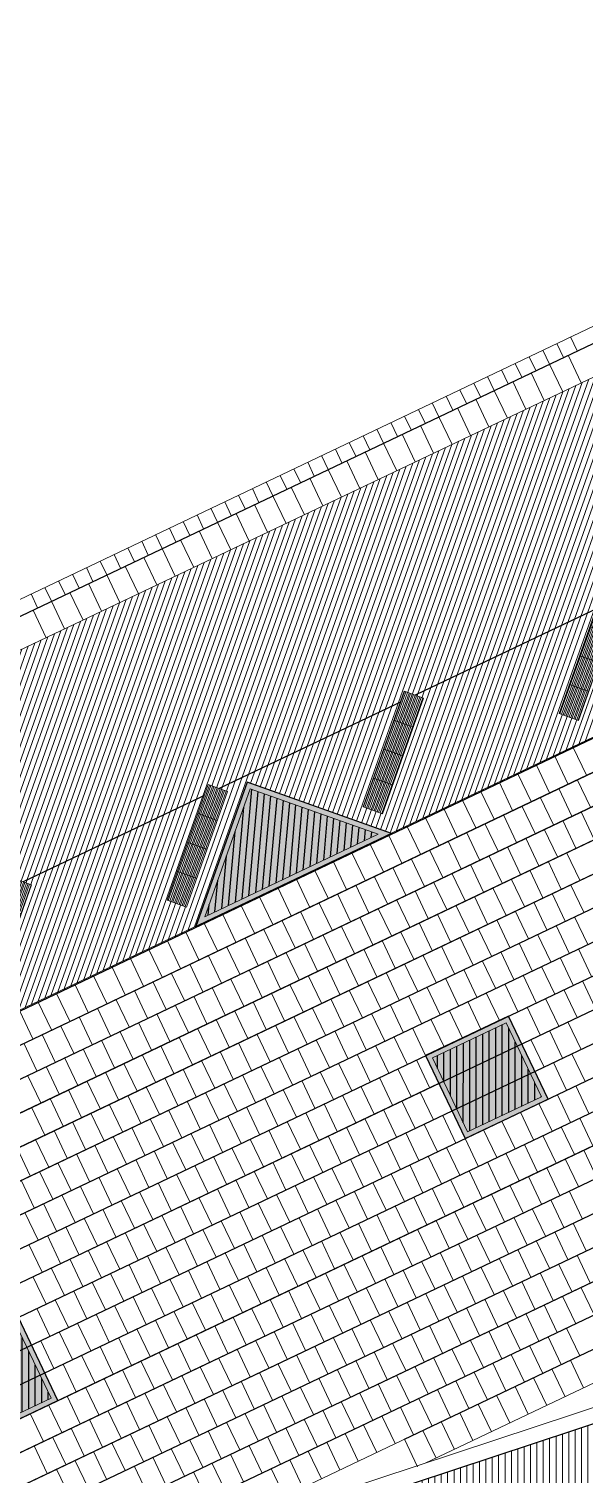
# Model space of a CAD drawing. Header units: metres. Extents: x 679599 to 680028, y 2748524 to 2748840.
# Drawn here: x 679713.85 to 679724.72, y 2748705.81 to 2748734.09 of the extents above; entities that cross this region are included whole.
import ezdxf

# ---------------------------------------------------------------- set-up
doc = ezdxf.new("R2010")
doc.units = ezdxf.units.M
doc.header["$LTSCALE"] = 5
doc.layers.add('00-AUX', color=2, linetype='Continuous', plot=False)
doc.layers.add('00-AUX Tree Pit', color=2, linetype='Continuous', plot=False)
for name, color, linetype, lineweight, plot in [('02-L-B-Barrier Curb', 210, 'Continuous', 5, False), ('02-L-B-Channel', 140, 'Continuous', 5, False), ('02-L-B-Curb', 11, 'Continuous', 5, False)]:
    doc.layers.add(name, color=color, linetype=linetype, lineweight=lineweight, plot=plot)
doc.layers.add('02-L-B-Flat Bar', color=181, linetype='Continuous', lineweight=5)
doc.layers.add('04-BK-Tree Pit', color=6, linetype='Continuous', lineweight=5)
for name, color, linetype, lineweight, true_color in [('02-L-Joints-Paviment_07_Precast Concrete Blocks 60X40', 7, 'Continuous', 5, 0x999999), ('03-TR-Pavement_02_Sealed Gravel', 7, 'Continuous', 5, 0x38321e), ('03-TR-Pavement_07_Precast Concrete Blocks 20X10', 7, 'Continuous', 5, 0x999999), ('03-TR-Pavement_07_Precast Concrete Blocks 60X40', 7, 'Continuous', 5, 0x999999), ('03-TR-Pavement_07_Precast irregular Concrete Blocks', 7, 'Continuous', 5, 0xb3b3b3)]:
    doc.layers.add(name, color=color, linetype=linetype, lineweight=lineweight, true_color=true_color)
doc.layers.add('03-TR-Tree Pit_Green', color=46, linetype='Continuous')
doc.layers.add('03-TR-Tree Pit_White', color=7, linetype='Continuous', true_color=0xfcfcfc)

# ---------------------------------------------------------------- blocks, each defined once
blk = doc.blocks.new('*U5')
at = {"layer": '02-L-B-Channel'}
blk.add_lwpolyline([(0, 0), (0, -0.3)], dxfattribs=at)
blk = doc.blocks.new('*U6')
at = {"layer": '02-L-B-Channel', "color": 0, "linetype": 'ByBlock', "lineweight": -2, "transparency": 16777216, "rotation": 25.44812428929673}
for p in [(679723.912, 2748727.802), (679724.182, 2748727.931), (679724.453, 2748728.06), (679723.37, 2748727.544), (679723.641, 2748727.673), (679722.828, 2748727.286), (679723.099, 2748727.415), (679722.286, 2748727.029), (679722.557, 2748727.157), (679721.744, 2748726.771), (679722.015, 2748726.9), (679720.932, 2748726.384), (679721.203, 2748726.513), (679721.474, 2748726.642), (679720.39, 2748726.126), (679720.661, 2748726.255), (679719.848, 2748725.868), (679720.119, 2748725.997), (679719.306, 2748725.611), (679719.577, 2748725.739), (679718.765, 2748725.353), (679719.035, 2748725.482), (679717.952, 2748724.966), (679718.223, 2748725.095), (679718.494, 2748725.224), (679717.41, 2748724.708), (679717.681, 2748724.837), (679716.868, 2748724.45), (679717.139, 2748724.579), (679716.327, 2748724.193), (679716.597, 2748724.322), (679715.785, 2748723.935), (679716.056, 2748724.064), (679715.243, 2748723.677), (679715.514, 2748723.806), (679714.43, 2748723.29), (679714.701, 2748723.419), (679714.972, 2748723.548), (679713.889, 2748723.032), (679714.159, 2748723.161)]:
    blk.add_blockref('*U5', p, dxfattribs=at)
blk = doc.blocks.new('Escocell Quadrat')
at = {"layer": '03-TR-Tree Pit_Green'}
h = blk.add_hatch(dxfattribs=at)
h.set_pattern_fill('ANSI31', color=256, scale=0.04, angle=19.5514)
h.set_pattern_definition([(64.551379247, (-1794786.01457, -2189831.7944), (-0.114677314033, 0.0545720958565), [])])
h.paths.add_polyline_path([(-1.159, 0.359), (-2.759, 0.359), (-2.759, -1.241), (-1.159, -1.241)])
at = {"layer": '03-TR-Tree Pit_White'}
h = blk.add_hatch(color=256, dxfattribs=at)
h.dxf.hatch_style = 1
h.paths.add_polyline_path([(-2.859, 0.459), (-1.059, 0.459), (-1.059, -1.341), (-2.859, -1.341)])
at = {"ltscale": 0.3}
blk.add_lwpolyline([(-2.759, -1.241), (-1.159, -1.241), (-1.159, 0.359), (-2.759, 0.359)], close=True, dxfattribs=at)
at = {"layer": '02-L-B-Curb', "ltscale": 0.3}
blk.add_lwpolyline([(-2.859, -1.341), (-1.059, -1.341), (-1.059, 0.459), (-2.859, 0.459)], close=True, dxfattribs=at)
blk = doc.blocks.new('Alcorque Parking 8m2')
at = {"layer": '03-TR-Tree Pit_Green', "ltscale": 0.3}
h = blk.add_hatch(dxfattribs=at)
h.set_pattern_fill('ANSI31', color=256, scale=0.04, angle=40)
h.set_pattern_definition([(85, (-679726.04474, -2748720.75428), (-0.1265167266577, 0.011068779329), [])])
h.paths.add_polyline_path([(-1.079, -0.384), (2.316, 1.231), (-0.189, 2.121)])
at = {"layer": '03-TR-Tree Pit_White'}
h = blk.add_hatch(color=256, dxfattribs=at)
h.dxf.hatch_style = 1
h.paths.add_polyline_path([(-1.254, -0.578), (2.577, 1.245), (-0.25, 2.249)])
at = {"layer": '02-L-B-Curb'}
blk.add_lwpolyline([(2.577, 1.245), (-0.25, 2.249), (-1.254, -0.578)], close=True, dxfattribs=at)
at = {"layer": '02-L-B-Curb', "color": 6}
blk.add_lwpolyline([(2.316, 1.231), (-0.189, 2.121), (-1.079, -0.384)], close=True, dxfattribs=at)
blk = doc.blocks.new('Piece Parking')
blk.add_wipeout([(-1.7, 0.2), (-1.7, -0.2), (0.7, -0.2), (0.7, 0.2)])
at = {"layer": '03-TR-Pavement_07_Precast irregular Concrete Blocks'}
h = blk.add_hatch(dxfattribs=at)
h.set_pattern_fill('ANSI31', color=256, scale=0.01, angle=135)
h.paths.add_polyline_path([(-1.7, 0.2), (0.7, 0.2), (0.7, -0.2), (-1.7, -0.2)])
blk.add_lwpolyline([(-1.7, 0.2), (0.7, 0.2), (0.7, -0.2), (-1.7, -0.2)], close=True)
at = {"layer": '02-L-Joints-Paviment_07_Precast Concrete Blocks 60X40'}
for points in [[(-1.1, 0.2), (-1.1, -0.2)], [(-0.5, 0.2), (-0.5, -0.2)], [(0.1, 0.2), (0.1, -0.2)]]:
    blk.add_lwpolyline(points, dxfattribs=at)
blk = doc.blocks.new('*U52')
at = {"rotation": 44.98941982657354}
blk.add_blockref('Piece Parking', (-0.199, -0.481), dxfattribs=at)
blk = doc.blocks.new('*U53')
at = {"layer": '02-L-B-Barrier Curb', "color": 0, "linetype": 'ByBlock', "lineweight": -2, "transparency": 16777216, "rotation": 25.44812199091215}
for p in [(679724.96, 2748722.748), (679721.123, 2748720.921), (679717.285, 2748719.095), (679713.447, 2748717.269)]:
    blk.add_blockref('*U52', p, dxfattribs=at)

msp = doc.modelspace()

# ---------------------------------------------------------------- hatches: boundary and pattern name
at = {"layer": '03-TR-Pavement_02_Sealed Gravel', "linetype": 'Continuous'}
h = msp.add_hatch(dxfattribs=at)
h.set_pattern_fill('ANSI31', color=256, scale=0.0393, angle=45)
h.set_pattern_definition([(90, (652974.11672, 2717198.73223), (-0.1247775, 0), [])])
h.paths.add_polyline_path([(679722.263, 2748703.307), (679726.603, 2748705.358), (679728.654, 2748701.019), (679724.315, 2748698.967)])
h.paths.add_polyline_path([(679741.598, 2748685.372), (679727.674, 2748707.713), (679672.412, 2748689.462), (679674.333, 2748683.624)])
at = {"layer": '03-TR-Pavement_07_Precast Concrete Blocks 20X10'}
h = msp.add_hatch(dxfattribs=at)
h.set_pattern_fill('ANSI31', color=256, scale=0.0315, angle=25.5)
h.set_pattern_definition([(70.5, (0, 0), (-0.094275932128, 0.033384858509), [])])
edge = h.paths.add_edge_path()
edge.add_line((679693.238, 2748712.205), (679695.035, 2748708.429))
edge.add_line((679695.035, 2748708.429), (679697.925, 2748707.403))
edge.add_line((679697.925, 2748707.403), (679701.77, 2748709.232))
edge.add_line((679701.77, 2748709.232), (679702.775, 2748712.059))
edge.add_line((679702.775, 2748712.059), (679705.602, 2748711.055))
edge.add_line((679705.602, 2748711.055), (679709.447, 2748712.885))
edge.add_line((679709.447, 2748712.885), (679710.451, 2748715.712))
edge.add_line((679710.451, 2748715.712), (679713.278, 2748714.708))
edge.add_line((679713.278, 2748714.708), (679717.123, 2748716.538))
edge.add_line((679717.123, 2748716.538), (679718.127, 2748719.365))
edge.add_line((679718.127, 2748719.365), (679720.954, 2748718.361))
edge.add_line((679720.954, 2748718.361), (679724.792, 2748720.187))
edge.add_line((679724.792, 2748720.187), (679725.802, 2748723.017))
edge.add_line((679725.802, 2748723.017), (679728.63, 2748722.014))
edge.add_line((679728.63, 2748722.014), (679732.474, 2748723.843))
edge.add_line((679732.474, 2748723.843), (679733.444, 2748726.576))
edge.add_line((679733.444, 2748726.576), (679733.478, 2748726.669))
edge.add_line((679733.478, 2748726.669), (679736.304, 2748725.666))
edge.add_line((679736.304, 2748725.666), (679740.149, 2748727.495))
edge.add_line((679740.149, 2748727.495), (679741.153, 2748730.322))
edge.add_line((679741.153, 2748730.322), (679743.98, 2748729.318))
edge.add_line((679743.98, 2748729.318), (679747.825, 2748731.148))
edge.add_line((679747.825, 2748731.148), (679748.847, 2748734.036))
edge.add_line((679748.847, 2748734.036), (679747.049, 2748737.816))
edge.add_line((679747.049, 2748737.816), (679693.237, 2748712.208))

# ---------------------------------------------------------------- linework, layer by layer
at = {"layer": '00-AUX'}
for points in [[(679670.326, 2748694.247), (679906.736, 2748806.746)], [(679670.403, 2748693.619), (679906.813, 2748806.118)], [(679670.841, 2748693.163), (679907.252, 2748805.663)], [(679670.919, 2748692.536), (679907.329, 2748805.035)], [(679671.357, 2748692.08), (679907.767, 2748804.579)], [(679671.434, 2748691.452), (679907.845, 2748803.951)], [(679671.873, 2748690.996), (679908.283, 2748803.495)], [(679671.95, 2748690.369), (679908.36, 2748802.868)], [(679675.639, 2748691.46), (679908.831, 2748802.427)], [(679680.412, 2748693.066), (679908.864, 2748801.779)], [(679684.823, 2748694.501), (679909.347, 2748801.344)], [(679689.235, 2748695.936), (679907.032, 2748799.578)], [(679694.007, 2748697.543), (679904.22, 2748797.575)], [(679698.419, 2748698.977), (679901.769, 2748795.744)], [(679703.192, 2748700.584), (679899.679, 2748794.085)], [(679707.603, 2748702.019), (679896.867, 2748792.083)], [(679712.015, 2748703.454), (679894.416, 2748790.252)], [(679716.787, 2748705.06), (679891.964, 2748788.421)], [(679721.199, 2748706.495), (679889.513, 2748786.59)], [(679747.666, 2748738.77), (679692.134, 2748712.344)], [(679698.097, 2748709.964), (679748.753, 2748734.07)]]:
    msp.add_lwpolyline(points, dxfattribs=at)
at = {"layer": '00-AUX', "ltscale": 0.3}
msp.add_lwpolyline([(679727.674, 2748707.713), (679741.598, 2748685.372), (679674.336, 2748683.624), (679672.413, 2748689.46)], close=True, dxfattribs=at)
at = {"layer": '00-AUX Tree Pit'}
msp.add_lwpolyline([(679720.947, 2748718.347), (679718.12, 2748719.351), (679717.116, 2748716.524)], close=True, dxfattribs=at)
at = {"layer": '00-AUX Tree Pit', "ltscale": 0.3}
for points in [[(679722.387, 2748712.376), (679724.012, 2748713.15), (679723.239, 2748714.775), (679721.614, 2748714.002)], [(679712.789, 2748706.48), (679714.415, 2748707.254), (679713.641, 2748708.879), (679712.016, 2748708.106)]]:
    msp.add_lwpolyline(points, close=True, dxfattribs=at)
at = {"layer": '02-L-B-Channel'}
msp.add_lwpolyline([(679958.866, 2748839.608), (679599.301, 2748668.504)], dxfattribs=at)
msp.add_lwpolyline([(679672.221, 2748689.714), (679727.609, 2748708.007), (679727.772, 2748707.745), (679672.316, 2748689.429)], close=True, dxfattribs=at)
at = {"layer": '02-L-B-Flat Bar'}
msp.add_lwpolyline([(679697.907, 2748707.394), (679747.819, 2748731.132)], dxfattribs=at)
at = {"layer": '02-L-Joints-Paviment_07_Precast Concrete Blocks 60X40'}
msp.add_line((679693.237, 2748712.208), (679747.049, 2748737.816), dxfattribs=at)
for points in [[(679724.299, 2748726.99), (679724.042, 2748727.531)], [(679724.66, 2748727.162), (679724.403, 2748727.702)], [(679723.938, 2748726.818), (679723.681, 2748727.359)], [(679723.216, 2748726.474), (679722.958, 2748727.015)], [(679723.577, 2748726.646), (679723.319, 2748727.187)], [(679722.493, 2748726.13), (679722.236, 2748726.671)], [(679722.854, 2748726.302), (679722.597, 2748726.843)], [(679722.132, 2748725.959), (679721.875, 2748726.499)], [(679721.41, 2748725.615), (679721.152, 2748726.156)], [(679721.771, 2748725.787), (679721.514, 2748726.327)], [(679721.048, 2748725.443), (679720.791, 2748725.984)], [(679720.326, 2748725.099), (679720.069, 2748725.64)], [(679720.687, 2748725.271), (679720.43, 2748725.812)], [(679719.604, 2748724.755), (679719.346, 2748725.296)], [(679719.965, 2748724.927), (679719.708, 2748725.468)], [(679719.243, 2748724.583), (679718.985, 2748725.124)], [(679718.52, 2748724.24), (679718.263, 2748724.78)], [(679718.881, 2748724.412), (679718.624, 2748724.952)], [(679717.798, 2748723.896), (679717.54, 2748724.437)], [(679718.159, 2748724.068), (679717.902, 2748724.609)], [(679717.437, 2748723.724), (679717.179, 2748724.265)], [(679716.714, 2748723.38), (679716.457, 2748723.921)], [(679717.075, 2748723.552), (679716.818, 2748724.093)], [(679715.992, 2748723.037), (679715.734, 2748723.577)], [(679716.353, 2748723.208), (679716.096, 2748723.749)], [(679715.631, 2748722.865), (679715.373, 2748723.405)], [(679714.908, 2748722.521), (679714.651, 2748723.062)], [(679715.269, 2748722.693), (679715.012, 2748723.234)], [(679714.186, 2748722.177), (679713.929, 2748722.718)], [(679714.547, 2748722.349), (679714.29, 2748722.89)], [(679724.504, 2748720.029), (679724.762, 2748719.487)], [(679723.782, 2748719.685), (679724.04, 2748719.143)], [(679724.143, 2748719.857), (679724.401, 2748719.315)], [(679723.06, 2748719.341), (679723.317, 2748718.799)], [(679723.421, 2748719.513), (679723.679, 2748718.971)], [(679724.582, 2748719.401), (679724.839, 2748718.859)], [(679722.698, 2748719.169), (679722.956, 2748718.627)], [(679723.859, 2748719.057), (679724.117, 2748718.515)], [(679724.22, 2748719.229), (679724.478, 2748718.687)], [(679721.976, 2748718.825), (679722.234, 2748718.284)], [(679722.337, 2748718.997), (679722.595, 2748718.455)], [(679723.498, 2748718.885), (679723.756, 2748718.343)], [(679724.659, 2748718.773), (679724.917, 2748718.231)], [(679721.254, 2748718.482), (679721.511, 2748717.94)], [(679721.615, 2748718.654), (679721.873, 2748718.112)], [(679722.776, 2748718.541), (679723.033, 2748718)], [(679723.137, 2748718.713), (679723.395, 2748718.172)], [(679724.298, 2748718.601), (679724.555, 2748718.059)], [(679720.892, 2748718.31), (679721.15, 2748717.768)], [(679722.053, 2748718.198), (679722.311, 2748717.656)], [(679722.414, 2748718.37), (679722.672, 2748717.828)], [(679723.575, 2748718.257), (679723.833, 2748717.716)], [(679723.936, 2748718.429), (679724.194, 2748717.888)], [(679720.17, 2748717.966), (679720.428, 2748717.424)], [(679720.531, 2748718.138), (679720.789, 2748717.596)], [(679721.692, 2748718.026), (679721.95, 2748717.484)], [(679722.853, 2748717.914), (679723.111, 2748717.372)], [(679723.214, 2748718.086), (679723.472, 2748717.544)], [(679724.375, 2748717.973), (679724.633, 2748717.432)], [(679719.448, 2748717.622), (679719.705, 2748717.08)], [(679719.809, 2748717.794), (679720.067, 2748717.252)], [(679720.97, 2748717.682), (679721.227, 2748717.14)], [(679721.331, 2748717.854), (679721.589, 2748717.312)], [(679722.492, 2748717.742), (679722.749, 2748717.2)], [(679723.652, 2748717.63), (679723.91, 2748717.088)], [(679724.014, 2748717.802), (679724.271, 2748717.26)], [(679719.086, 2748717.45), (679719.344, 2748716.909)], [(679720.247, 2748717.338), (679720.505, 2748716.797)], [(679720.608, 2748717.51), (679720.866, 2748716.968)], [(679721.769, 2748717.398), (679722.027, 2748716.856)], [(679722.13, 2748717.57), (679722.388, 2748717.028)], [(679723.291, 2748717.458), (679723.549, 2748716.916)], [(679724.452, 2748717.346), (679724.71, 2748716.804)], [(679718.364, 2748717.107), (679718.622, 2748716.565)], [(679718.725, 2748717.279), (679718.983, 2748716.737)], [(679719.886, 2748717.166), (679720.144, 2748716.625)], [(679721.047, 2748717.054), (679721.305, 2748716.513)], [(679721.408, 2748717.226), (679721.666, 2748716.684)], [(679722.569, 2748717.114), (679722.827, 2748716.572)], [(679722.93, 2748717.286), (679723.188, 2748716.744)], [(679724.091, 2748717.174), (679724.349, 2748716.632)], [(679718.003, 2748716.935), (679718.261, 2748716.393)], [(679719.164, 2748716.823), (679719.421, 2748716.281)], [(679719.525, 2748716.995), (679719.783, 2748716.453)], [(679720.686, 2748716.882), (679720.943, 2748716.341)], [(679721.846, 2748716.77), (679722.104, 2748716.229)], [(679722.208, 2748716.942), (679722.465, 2748716.4)], [(679723.368, 2748716.83), (679723.626, 2748716.288)], [(679723.73, 2748717.002), (679723.987, 2748716.46)], [(679717.28, 2748716.591), (679717.538, 2748716.049)], [(679717.642, 2748716.763), (679717.899, 2748716.221)], [(679718.802, 2748716.651), (679719.06, 2748716.109)], [(679719.963, 2748716.539), (679720.221, 2748715.997)], [(679720.324, 2748716.711), (679720.582, 2748716.169)], [(679721.485, 2748716.598), (679721.743, 2748716.057)], [(679722.646, 2748716.486), (679722.904, 2748715.945)], [(679723.007, 2748716.658), (679723.265, 2748716.116)], [(679724.168, 2748716.546), (679724.426, 2748716.004)], [(679724.529, 2748716.718), (679724.787, 2748716.176)], [(679716.558, 2748716.247), (679716.816, 2748715.705)], [(679716.919, 2748716.419), (679717.177, 2748715.877)], [(679718.08, 2748716.307), (679718.338, 2748715.765)], [(679718.441, 2748716.479), (679718.699, 2748715.937)], [(679719.602, 2748716.367), (679719.86, 2748715.825)], [(679720.763, 2748716.255), (679721.021, 2748715.713)], [(679721.124, 2748716.427), (679721.382, 2748715.885)], [(679722.285, 2748716.315), (679722.543, 2748715.773)], [(679723.446, 2748716.202), (679723.703, 2748715.661)], [(679723.807, 2748716.374), (679724.065, 2748715.833)], [(679716.197, 2748716.075), (679716.455, 2748715.534)], [(679717.358, 2748715.963), (679717.616, 2748715.421)], [(679717.719, 2748716.135), (679717.977, 2748715.593)], [(679718.88, 2748716.023), (679719.137, 2748715.481)], [(679719.241, 2748716.195), (679719.499, 2748715.653)], [(679720.402, 2748716.083), (679720.659, 2748715.541)], [(679721.562, 2748715.971), (679721.82, 2748715.429)], [(679721.924, 2748716.143), (679722.181, 2748715.601)], [(679723.084, 2748716.031), (679723.342, 2748715.489)], [(679724.245, 2748715.918), (679724.503, 2748715.377)], [(679724.606, 2748716.09), (679724.864, 2748715.549)], [(679715.475, 2748715.732), (679715.732, 2748715.19)], [(679715.836, 2748715.903), (679716.094, 2748715.362)], [(679716.997, 2748715.791), (679717.254, 2748715.25)], [(679718.157, 2748715.679), (679718.415, 2748715.138)], [(679718.518, 2748715.851), (679718.776, 2748715.309)], [(679719.679, 2748715.739), (679719.937, 2748715.197)], [(679720.04, 2748715.911), (679720.298, 2748715.369)], [(679721.201, 2748715.799), (679721.459, 2748715.257)], [(679722.362, 2748715.687), (679722.62, 2748715.145)], [(679722.723, 2748715.859), (679722.981, 2748715.317)], [(679723.884, 2748715.747), (679724.142, 2748715.205)], [(679714.752, 2748715.388), (679715.01, 2748714.846)], [(679715.113, 2748715.56), (679715.371, 2748715.018)], [(679716.274, 2748715.448), (679716.532, 2748714.906)], [(679716.635, 2748715.62), (679716.893, 2748715.078)], [(679717.796, 2748715.507), (679718.054, 2748714.966)], [(679718.957, 2748715.395), (679719.215, 2748714.854)], [(679719.318, 2748715.567), (679719.576, 2748715.025)], [(679720.479, 2748715.455), (679720.737, 2748714.913)], [(679720.84, 2748715.627), (679721.098, 2748715.085)], [(679722.001, 2748715.515), (679722.259, 2748714.973)], [(679723.162, 2748715.403), (679723.419, 2748714.861)], [(679723.523, 2748715.575), (679723.781, 2748715.033)], [(679724.684, 2748715.463), (679724.941, 2748714.921)], [(679714.391, 2748715.216), (679714.649, 2748714.674)], [(679715.552, 2748715.104), (679715.81, 2748714.562)], [(679715.913, 2748715.276), (679716.171, 2748714.734)], [(679717.074, 2748715.164), (679717.332, 2748714.622)], [(679717.435, 2748715.336), (679717.693, 2748714.794)], [(679718.596, 2748715.223), (679718.854, 2748714.682)], [(679719.757, 2748715.111), (679720.014, 2748714.57)], [(679720.118, 2748715.283), (679720.376, 2748714.741)], [(679721.278, 2748715.171), (679721.536, 2748714.629)], [(679721.64, 2748715.343), (679721.897, 2748714.801)], [(679722.8, 2748715.231), (679723.058, 2748714.689)], [(679723.961, 2748715.119), (679724.219, 2748714.577)], [(679724.322, 2748715.291), (679724.58, 2748714.749)], [(679713.669, 2748714.872), (679713.926, 2748714.33)], [(679714.03, 2748715.044), (679714.288, 2748714.502)], [(679715.191, 2748714.932), (679715.448, 2748714.39)], [(679716.351, 2748714.82), (679716.609, 2748714.278)], [(679716.713, 2748714.992), (679716.97, 2748714.45)], [(679717.873, 2748714.88), (679718.131, 2748714.338)], [(679718.235, 2748715.052), (679718.492, 2748714.51)], [(679719.395, 2748714.939), (679719.653, 2748714.398)], [(679720.556, 2748714.827), (679720.814, 2748714.286)], [(679720.917, 2748714.999), (679721.175, 2748714.457)], [(679722.078, 2748714.887), (679722.336, 2748714.345)], [(679722.439, 2748715.059), (679722.697, 2748714.517)], [(679723.6, 2748714.947), (679723.858, 2748714.405)], [(679714.468, 2748714.588), (679714.726, 2748714.046)], [(679714.829, 2748714.76), (679715.087, 2748714.218)], [(679715.99, 2748714.648), (679716.248, 2748714.106)], [(679717.151, 2748714.536), (679717.409, 2748713.994)], [(679717.512, 2748714.708), (679717.77, 2748714.166)], [(679718.673, 2748714.596), (679718.931, 2748714.054)], [(679719.034, 2748714.768), (679719.292, 2748714.226)], [(679720.195, 2748714.656), (679720.453, 2748714.114)], [(679721.356, 2748714.543), (679721.614, 2748714.002)], [(679721.717, 2748714.715), (679721.975, 2748714.174)], [(679724.4, 2748714.663), (679724.657, 2748714.121)], [(679713.746, 2748714.244), (679714.004, 2748713.703)], [(679714.107, 2748714.416), (679714.365, 2748713.875)], [(679715.268, 2748714.304), (679715.526, 2748713.763)], [(679715.629, 2748714.476), (679715.887, 2748713.934)], [(679716.79, 2748714.364), (679717.048, 2748713.822)], [(679717.951, 2748714.252), (679718.208, 2748713.71)], [(679718.312, 2748714.424), (679718.57, 2748713.882)], [(679719.473, 2748714.312), (679719.73, 2748713.77)], [(679719.834, 2748714.484), (679720.092, 2748713.942)], [(679720.995, 2748714.372), (679721.252, 2748713.83)], [(679723.677, 2748714.319), (679723.935, 2748713.777)], [(679724.038, 2748714.491), (679724.296, 2748713.949)], [(679714.545, 2748713.961), (679714.803, 2748713.419)], [(679714.907, 2748714.132), (679715.164, 2748713.591)], [(679716.067, 2748714.02), (679716.325, 2748713.479)], [(679716.429, 2748714.192), (679716.686, 2748713.65)], [(679717.589, 2748714.08), (679717.847, 2748713.538)], [(679718.75, 2748713.968), (679719.008, 2748713.426)], [(679719.111, 2748714.14), (679719.369, 2748713.598)], [(679720.272, 2748714.028), (679720.53, 2748713.486)], [(679720.633, 2748714.2), (679720.891, 2748713.658)], [(679724.477, 2748714.035), (679724.735, 2748713.493)], [(679714.184, 2748713.789), (679714.442, 2748713.247)], [(679715.345, 2748713.677), (679715.603, 2748713.135)], [(679715.706, 2748713.848), (679715.964, 2748713.307)], [(679716.867, 2748713.736), (679717.125, 2748713.195)], [(679717.228, 2748713.908), (679717.486, 2748713.366)], [(679718.389, 2748713.796), (679718.647, 2748713.254)], [(679719.55, 2748713.684), (679719.808, 2748713.142)], [(679719.911, 2748713.856), (679720.169, 2748713.314)], [(679721.072, 2748713.744), (679721.33, 2748713.202)], [(679721.433, 2748713.916), (679721.691, 2748713.374)], [(679724.116, 2748713.863), (679724.374, 2748713.322)], [(679713.823, 2748713.617), (679714.081, 2748713.075)], [(679714.984, 2748713.505), (679715.242, 2748712.963)], [(679716.145, 2748713.393), (679716.402, 2748712.851)], [(679716.506, 2748713.564), (679716.764, 2748713.023)], [(679717.667, 2748713.452), (679717.924, 2748712.911)], [(679718.028, 2748713.624), (679718.286, 2748713.082)], [(679719.189, 2748713.512), (679719.446, 2748712.97)], [(679720.349, 2748713.4), (679720.607, 2748712.858)], [(679720.711, 2748713.572), (679720.968, 2748713.03)], [(679724.554, 2748713.408), (679724.812, 2748712.866)], [(679714.261, 2748713.161), (679714.519, 2748712.619)], [(679714.623, 2748713.333), (679714.88, 2748712.791)], [(679715.783, 2748713.221), (679716.041, 2748712.679)], [(679716.944, 2748713.109), (679717.202, 2748712.567)], [(679717.305, 2748713.281), (679717.563, 2748712.739)], [(679718.466, 2748713.168), (679718.724, 2748712.627)], [(679718.827, 2748713.34), (679719.085, 2748712.799)], [(679719.988, 2748713.228), (679720.246, 2748712.686)], [(679721.149, 2748713.116), (679721.407, 2748712.574)], [(679721.51, 2748713.288), (679721.768, 2748712.746)], [(679724.193, 2748713.236), (679724.451, 2748712.694)], [(679713.9, 2748712.989), (679714.158, 2748712.447)], [(679715.061, 2748712.877), (679715.319, 2748712.335)], [(679715.422, 2748713.049), (679715.68, 2748712.507)], [(679716.583, 2748712.937), (679716.841, 2748712.395)], [(679717.744, 2748712.825), (679718.002, 2748712.283)], [(679718.105, 2748712.997), (679718.363, 2748712.455)], [(679719.266, 2748712.884), (679719.524, 2748712.343)], [(679719.627, 2748713.056), (679719.885, 2748712.515)], [(679720.788, 2748712.944), (679721.046, 2748712.402)], [(679721.949, 2748712.832), (679722.206, 2748712.29)], [(679723.471, 2748712.892), (679723.728, 2748712.35)], [(679723.832, 2748713.064), (679724.09, 2748712.522)], [(679714.339, 2748712.533), (679714.596, 2748711.991)], [(679714.7, 2748712.705), (679714.958, 2748712.163)], [(679715.861, 2748712.593), (679716.118, 2748712.051)], [(679716.222, 2748712.765), (679716.48, 2748712.223)], [(679717.383, 2748712.653), (679717.64, 2748712.111)], [(679718.543, 2748712.541), (679718.801, 2748711.999)], [(679718.905, 2748712.713), (679719.162, 2748712.171)], [(679720.065, 2748712.6), (679720.323, 2748712.059)], [(679720.427, 2748712.772), (679720.684, 2748712.231)], [(679721.587, 2748712.66), (679721.845, 2748712.118)], [(679722.748, 2748712.548), (679723.006, 2748712.006)], [(679723.109, 2748712.72), (679723.367, 2748712.178)], [(679724.27, 2748712.608), (679724.528, 2748712.066)], [(679724.631, 2748712.78), (679724.889, 2748712.238)], [(679713.977, 2748712.361), (679714.235, 2748711.82)], [(679715.138, 2748712.249), (679715.396, 2748711.707)], [(679715.499, 2748712.421), (679715.757, 2748711.879)], [(679716.66, 2748712.309), (679716.918, 2748711.767)], [(679717.021, 2748712.481), (679717.279, 2748711.939)], [(679718.182, 2748712.369), (679718.44, 2748711.827)], [(679719.343, 2748712.257), (679719.601, 2748711.715)], [(679719.704, 2748712.429), (679719.962, 2748711.887)], [(679720.865, 2748712.317), (679721.123, 2748711.775)], [(679721.226, 2748712.488), (679721.484, 2748711.947)], [(679722.387, 2748712.376), (679722.645, 2748711.835)], [(679723.548, 2748712.264), (679723.806, 2748711.722)], [(679723.909, 2748712.436), (679724.167, 2748711.894)], [(679713.616, 2748712.189), (679713.874, 2748711.648)], [(679714.777, 2748712.077), (679715.035, 2748711.536)], [(679715.938, 2748711.965), (679716.196, 2748711.423)], [(679716.299, 2748712.137), (679716.557, 2748711.595)], [(679717.46, 2748712.025), (679717.718, 2748711.483)], [(679717.821, 2748712.197), (679718.079, 2748711.655)], [(679718.982, 2748712.085), (679719.24, 2748711.543)], [(679720.143, 2748711.973), (679720.4, 2748711.431)], [(679720.504, 2748712.145), (679720.762, 2748711.603)], [(679721.665, 2748712.033), (679721.922, 2748711.491)], [(679722.026, 2748712.204), (679722.284, 2748711.663)], [(679723.187, 2748712.092), (679723.444, 2748711.551)], [(679724.347, 2748711.98), (679724.605, 2748711.438)], [(679724.709, 2748712.152), (679724.966, 2748711.61)], [(679714.055, 2748711.734), (679714.313, 2748711.192)], [(679714.416, 2748711.905), (679714.674, 2748711.364)], [(679715.577, 2748711.793), (679715.834, 2748711.252)], [(679716.737, 2748711.681), (679716.995, 2748711.14)], [(679717.099, 2748711.853), (679717.356, 2748711.311)], [(679718.259, 2748711.741), (679718.517, 2748711.199)], [(679718.621, 2748711.913), (679718.878, 2748711.371)], [(679719.781, 2748711.801), (679720.039, 2748711.259)], [(679720.942, 2748711.689), (679721.2, 2748711.147)], [(679721.303, 2748711.861), (679721.561, 2748711.319)], [(679722.464, 2748711.749), (679722.722, 2748711.207)], [(679722.825, 2748711.92), (679723.083, 2748711.379)], [(679723.986, 2748711.808), (679724.244, 2748711.267)], [(679713.693, 2748711.562), (679713.951, 2748711.02)], [(679714.854, 2748711.45), (679715.112, 2748710.908)], [(679715.215, 2748711.622), (679715.473, 2748711.08)], [(679716.376, 2748711.509), (679716.634, 2748710.968)], [(679717.537, 2748711.397), (679717.795, 2748710.856)], [(679717.898, 2748711.569), (679718.156, 2748711.027)], [(679719.059, 2748711.457), (679719.317, 2748710.915)], [(679719.42, 2748711.629), (679719.678, 2748711.087)], [(679720.581, 2748711.517), (679720.839, 2748710.975)], [(679721.742, 2748711.405), (679722, 2748710.863)], [(679722.103, 2748711.577), (679722.361, 2748711.035)], [(679723.264, 2748711.465), (679723.522, 2748710.923)], [(679723.625, 2748711.636), (679723.883, 2748711.095)], [(679714.493, 2748711.278), (679714.751, 2748710.736)], [(679715.654, 2748711.166), (679715.912, 2748710.624)], [(679716.015, 2748711.338), (679716.273, 2748710.796)], [(679717.176, 2748711.225), (679717.434, 2748710.684)], [(679718.337, 2748711.113), (679718.594, 2748710.572)], [(679718.698, 2748711.285), (679718.956, 2748710.743)], [(679719.859, 2748711.173), (679720.116, 2748710.631)], [(679720.22, 2748711.345), (679720.478, 2748710.803)], [(679721.381, 2748711.233), (679721.638, 2748710.691)], [(679722.541, 2748711.121), (679722.799, 2748710.579)], [(679722.903, 2748711.293), (679723.16, 2748710.751)], [(679724.063, 2748711.181), (679724.321, 2748710.639)], [(679724.425, 2748711.353), (679724.682, 2748710.811)], [(679713.771, 2748710.934), (679714.029, 2748710.392)], [(679714.132, 2748711.106), (679714.39, 2748710.564)], [(679715.293, 2748710.994), (679715.551, 2748710.452)], [(679716.453, 2748710.882), (679716.711, 2748710.34)], [(679716.815, 2748711.054), (679717.072, 2748710.512)], [(679717.975, 2748710.941), (679718.233, 2748710.4)], [(679719.136, 2748710.829), (679719.394, 2748710.288)], [(679719.497, 2748711.001), (679719.755, 2748710.459)], [(679720.658, 2748710.889), (679720.916, 2748710.347)], [(679721.019, 2748711.061), (679721.277, 2748710.519)], [(679722.18, 2748710.949), (679722.438, 2748710.407)], [(679723.341, 2748710.837), (679723.599, 2748710.295)], [(679723.702, 2748711.009), (679723.96, 2748710.467)], [(679714.57, 2748710.65), (679714.828, 2748710.108)], [(679714.932, 2748710.822), (679715.189, 2748710.28)], [(679716.092, 2748710.71), (679716.35, 2748710.168)], [(679717.253, 2748710.598), (679717.511, 2748710.056)], [(679717.614, 2748710.77), (679717.872, 2748710.228)], [(679718.775, 2748710.658), (679719.033, 2748710.116)], [(679719.936, 2748710.545), (679720.194, 2748710.004)], [(679720.297, 2748710.717), (679720.555, 2748710.176)], [(679721.458, 2748710.605), (679721.716, 2748710.063)], [(679721.819, 2748710.777), (679722.077, 2748710.235)], [(679722.98, 2748710.665), (679723.238, 2748710.123)], [(679724.141, 2748710.553), (679724.398, 2748710.011)], [(679724.502, 2748710.725), (679724.76, 2748710.183)], [(679713.848, 2748710.306), (679714.106, 2748709.764)], [(679714.209, 2748710.478), (679714.467, 2748709.936)], [(679715.37, 2748710.366), (679715.628, 2748709.824)], [(679715.731, 2748710.538), (679715.989, 2748709.996)], [(679716.892, 2748710.426), (679717.15, 2748709.884)], [(679718.053, 2748710.314), (679718.311, 2748709.772)], [(679718.414, 2748710.486), (679718.672, 2748709.944)], [(679719.575, 2748710.374), (679719.832, 2748709.832)], [(679721.097, 2748710.433), (679721.354, 2748709.892)], [(679722.257, 2748710.321), (679722.515, 2748709.779)], [(679722.619, 2748710.493), (679722.876, 2748709.951)], [(679723.779, 2748710.381), (679724.037, 2748709.839)], [(679714.648, 2748710.022), (679714.905, 2748709.481)], [(679715.009, 2748710.194), (679715.267, 2748709.652)], [(679716.17, 2748710.082), (679716.427, 2748709.54)], [(679716.531, 2748710.254), (679716.789, 2748709.712)], [(679717.691, 2748710.142), (679717.949, 2748709.6)], [(679718.852, 2748710.03), (679719.11, 2748709.488)], [(679719.213, 2748710.202), (679719.471, 2748709.66)], [(679720.374, 2748710.09), (679720.632, 2748709.548)], [(679720.735, 2748710.261), (679720.993, 2748709.72)], [(679721.896, 2748710.149), (679722.154, 2748709.608)], [(679723.057, 2748710.037), (679723.315, 2748709.495)], [(679723.418, 2748710.209), (679723.676, 2748709.667)], [(679724.579, 2748710.097), (679724.837, 2748709.555)], [(679714.286, 2748709.85), (679714.544, 2748709.309)], [(679715.447, 2748709.738), (679715.705, 2748709.197)], [(679715.808, 2748709.91), (679716.066, 2748709.368)], [(679716.969, 2748709.798), (679717.227, 2748709.256)], [(679717.33, 2748709.97), (679717.588, 2748709.428)], [(679718.491, 2748709.858), (679718.749, 2748709.316)], [(679719.652, 2748709.746), (679719.91, 2748709.204)], [(679720.013, 2748709.918), (679720.271, 2748709.376)], [(679721.174, 2748709.806), (679721.432, 2748709.264)], [(679721.535, 2748709.977), (679721.793, 2748709.436)], [(679722.696, 2748709.865), (679722.954, 2748709.324)], [(679723.857, 2748709.753), (679724.114, 2748709.212)], [(679724.218, 2748709.925), (679724.476, 2748709.383)], [(679713.925, 2748709.679), (679714.183, 2748709.137)], [(679715.086, 2748709.566), (679715.344, 2748709.025)], [(679716.247, 2748709.454), (679716.505, 2748708.913)], [(679716.608, 2748709.626), (679716.866, 2748709.084)], [(679717.769, 2748709.514), (679718.027, 2748708.972)], [(679718.13, 2748709.686), (679718.388, 2748709.144)], [(679719.291, 2748709.574), (679719.549, 2748709.032)], [(679720.451, 2748709.462), (679720.709, 2748708.92)], [(679720.813, 2748709.634), (679721.071, 2748709.092)], [(679721.973, 2748709.522), (679722.231, 2748708.98)], [(679722.335, 2748709.694), (679722.592, 2748709.152)], [(679723.495, 2748709.581), (679723.753, 2748709.04)], [(679724.656, 2748709.469), (679724.914, 2748708.928)], [(679714.364, 2748709.223), (679714.621, 2748708.681)], [(679714.725, 2748709.395), (679714.983, 2748708.853)], [(679715.886, 2748709.283), (679716.143, 2748708.741)], [(679717.046, 2748709.17), (679717.304, 2748708.629)], [(679717.408, 2748709.342), (679717.665, 2748708.8)], [(679718.568, 2748709.23), (679718.826, 2748708.688)], [(679718.93, 2748709.402), (679719.187, 2748708.86)], [(679720.09, 2748709.29), (679720.348, 2748708.748)], [(679721.251, 2748709.178), (679721.509, 2748708.636)], [(679721.612, 2748709.35), (679721.87, 2748708.808)], [(679722.773, 2748709.238), (679723.031, 2748708.696)], [(679723.134, 2748709.41), (679723.392, 2748708.868)], [(679724.295, 2748709.297), (679724.553, 2748708.756)], [(679714.002, 2748709.051), (679714.26, 2748708.509)], [(679715.163, 2748708.939), (679715.421, 2748708.397)], [(679715.524, 2748709.111), (679715.782, 2748708.569)], [(679716.685, 2748708.999), (679716.943, 2748708.457)], [(679717.846, 2748708.886), (679718.104, 2748708.345)], [(679718.207, 2748709.058), (679718.465, 2748708.517)], [(679719.368, 2748708.946), (679719.626, 2748708.404)], [(679719.729, 2748709.118), (679719.987, 2748708.576)], [(679720.89, 2748709.006), (679721.148, 2748708.464)], [(679722.051, 2748708.894), (679722.309, 2748708.352)], [(679722.412, 2748709.066), (679722.67, 2748708.524)], [(679723.573, 2748708.954), (679723.83, 2748708.412)], [(679723.934, 2748709.126), (679724.192, 2748708.584)], [(679714.441, 2748708.595), (679714.699, 2748708.053)], [(679714.802, 2748708.767), (679715.06, 2748708.225)], [(679715.963, 2748708.655), (679716.221, 2748708.113)], [(679716.324, 2748708.827), (679716.582, 2748708.285)], [(679717.485, 2748708.715), (679717.743, 2748708.173)], [(679718.646, 2748708.602), (679718.903, 2748708.061)], [(679719.007, 2748708.774), (679719.265, 2748708.233)], [(679720.168, 2748708.662), (679720.425, 2748708.12)], [(679720.529, 2748708.834), (679720.787, 2748708.292)], [(679721.69, 2748708.722), (679721.947, 2748708.18)], [(679722.85, 2748708.61), (679723.108, 2748708.068)], [(679723.211, 2748708.782), (679723.469, 2748708.24)], [(679724.372, 2748708.67), (679724.63, 2748708.128)], [(679714.08, 2748708.423), (679714.337, 2748707.881)], [(679715.24, 2748708.311), (679715.498, 2748707.769)], [(679715.602, 2748708.483), (679715.859, 2748707.941)], [(679716.762, 2748708.371), (679717.02, 2748707.829)], [(679717.124, 2748708.543), (679717.381, 2748708.001)], [(679718.284, 2748708.431), (679718.542, 2748707.889)], [(679719.445, 2748708.319), (679719.703, 2748707.777)], [(679719.806, 2748708.49), (679720.064, 2748707.949)], [(679720.967, 2748708.378), (679721.225, 2748707.837)], [(679721.328, 2748708.55), (679721.586, 2748708.008)], [(679722.489, 2748708.438), (679722.747, 2748707.896)], [(679723.65, 2748708.326), (679723.908, 2748707.784)], [(679724.011, 2748708.498), (679724.269, 2748707.956)], [(679714.879, 2748708.139), (679715.137, 2748707.597)], [(679716.04, 2748708.027), (679716.298, 2748707.485)], [(679716.401, 2748708.199), (679716.659, 2748707.657)], [(679717.562, 2748708.087), (679717.82, 2748707.545)], [(679717.923, 2748708.259), (679718.181, 2748707.717)], [(679719.084, 2748708.147), (679719.342, 2748707.605)], [(679720.245, 2748708.035), (679720.503, 2748707.493)], [(679720.606, 2748708.206), (679720.864, 2748707.665)], [(679721.767, 2748708.094), (679722.025, 2748707.553)], [(679722.128, 2748708.266), (679722.386, 2748707.724)], [(679723.289, 2748708.154), (679723.547, 2748707.612)], [(679724.45, 2748708.042), (679724.707, 2748707.5)], [(679714.518, 2748707.967), (679714.776, 2748707.425)], [(679715.679, 2748707.855), (679715.937, 2748707.313)], [(679716.84, 2748707.743), (679717.097, 2748707.201)], [(679717.201, 2748707.915), (679717.459, 2748707.373)], [(679718.362, 2748707.803), (679718.619, 2748707.261)], [(679718.723, 2748707.975), (679718.981, 2748707.433)], [(679719.884, 2748707.863), (679720.141, 2748707.321)], [(679721.044, 2748707.751), (679721.302, 2748707.209)], [(679721.406, 2748707.922), (679721.663, 2748707.381)], [(679722.566, 2748707.81), (679722.824, 2748707.269)], [(679722.928, 2748707.982), (679723.185, 2748707.44)], [(679724.088, 2748707.87), (679724.346, 2748707.328)], [(679714.956, 2748707.511), (679715.214, 2748706.97)], [(679715.318, 2748707.683), (679715.575, 2748707.142)], [(679716.478, 2748707.571), (679716.736, 2748707.029)], [(679717.639, 2748707.459), (679717.897, 2748706.917)], [(679718, 2748707.631), (679718.258, 2748707.089)], [(679719.161, 2748707.519), (679719.419, 2748706.977)], [(679719.522, 2748707.691), (679719.78, 2748707.149)], [(679720.683, 2748707.579), (679720.941, 2748707.037)], [(679721.844, 2748707.467), (679722.102, 2748706.925)], [(679722.205, 2748707.638), (679722.463, 2748707.097)], [(679723.366, 2748707.526), (679723.624, 2748706.985)], [(679723.727, 2748707.698), (679723.985, 2748707.156)], [(679714.234, 2748707.168), (679714.492, 2748706.626)], [(679714.595, 2748707.34), (679714.853, 2748706.798)], [(679715.756, 2748707.227), (679716.014, 2748706.686)], [(679716.117, 2748707.399), (679716.375, 2748706.858)], [(679717.278, 2748707.287), (679717.536, 2748706.745)], [(679718.439, 2748707.175), (679718.697, 2748706.633)], [(679718.8, 2748707.347), (679719.058, 2748706.805)], [(679719.961, 2748707.235), (679720.219, 2748706.693)], [(679720.322, 2748707.407), (679720.58, 2748706.865)], [(679721.483, 2748707.295), (679721.741, 2748706.753)], [(679722.644, 2748707.183), (679722.901, 2748706.641)], [(679723.005, 2748707.355), (679723.263, 2748706.813)], [(679713.873, 2748706.996), (679714.131, 2748706.454)], [(679715.034, 2748706.884), (679715.291, 2748706.342)], [(679715.395, 2748707.056), (679715.653, 2748706.514)], [(679716.556, 2748706.943), (679716.813, 2748706.402)], [(679716.917, 2748707.115), (679717.175, 2748706.574)], [(679718.078, 2748707.003), (679718.335, 2748706.461)], [(679719.238, 2748706.891), (679719.496, 2748706.349)], [(679719.6, 2748707.063), (679719.857, 2748706.521)], [(679720.76, 2748706.951), (679721.018, 2748706.409)], [(679721.122, 2748707.123), (679721.379, 2748706.581)], [(679722.282, 2748707.011), (679722.54, 2748706.469)], [(679714.672, 2748706.712), (679714.93, 2748706.17)], [(679715.833, 2748706.6), (679716.091, 2748706.058)], [(679716.194, 2748706.772), (679716.452, 2748706.23)], [(679717.355, 2748706.66), (679717.613, 2748706.118)], [(679717.716, 2748706.831), (679717.974, 2748706.29)], [(679718.877, 2748706.719), (679719.135, 2748706.178)], [(679720.038, 2748706.607), (679720.296, 2748706.065)], [(679720.399, 2748706.779), (679720.657, 2748706.237)], [(679721.56, 2748706.667), (679721.818, 2748706.125)], [(679721.921, 2748706.839), (679722.179, 2748706.297)], [(679713.95, 2748706.368), (679714.208, 2748705.826)], [(679714.311, 2748706.54), (679714.569, 2748705.998)], [(679715.472, 2748706.428), (679715.73, 2748705.886)], [(679716.633, 2748706.316), (679716.891, 2748705.774)], [(679716.994, 2748706.488), (679717.252, 2748705.946)], [(679718.155, 2748706.376), (679718.413, 2748705.834)], [(679718.516, 2748706.547), (679718.774, 2748706.006)], [(679719.677, 2748706.435), (679719.935, 2748705.894)], [(679721.199, 2748706.495), (679721.457, 2748705.953)], [(679714.75, 2748706.084), (679715.007, 2748705.542)], [(679715.111, 2748706.256), (679715.369, 2748705.714)], [(679716.272, 2748706.144), (679716.529, 2748705.602)], [(679717.432, 2748706.032), (679717.69, 2748705.49)], [(679717.794, 2748706.204), (679718.051, 2748705.662)], [(679718.954, 2748706.092), (679719.212, 2748705.55)], [(679719.316, 2748706.263), (679719.573, 2748705.722)], [(679714.388, 2748705.912), (679714.646, 2748705.37)], [(679715.91, 2748705.972), (679716.168, 2748705.43)], [(679717.071, 2748705.86), (679717.329, 2748705.318)], [(679718.593, 2748705.92), (679718.851, 2748705.378)]]:
    msp.add_lwpolyline(points, dxfattribs=at)
at = {"layer": '03-TR-Pavement_07_Precast Concrete Blocks 60X40'}
for p, q in [((679602.439, 2748661.942), (679961.734, 2748832.918)), ((679602.698, 2748661.401), (679961.992, 2748832.376)), ((679602.956, 2748660.859), (679962.25, 2748831.835)), ((679603.215, 2748660.318), (679962.509, 2748831.293)), ((679603.474, 2748659.776), (679962.768, 2748830.752)), ((679603.732, 2748659.235), (679963.026, 2748830.21)), ((679723.497, 2748714.233), (679963.802, 2748828.586)), ((679723.755, 2748713.692), (679904.349, 2748799.63)), ((679713.899, 2748708.337), (679904.607, 2748799.088)), ((679712.479, 2748703.01), (679894.644, 2748789.696)), ((679717.042, 2748704.517), (679892.149, 2748787.844)), ((679714.157, 2748707.795), (679851.409, 2748773.109)), ((679704.301, 2748702.441), (679753.601, 2748725.901)), ((679703.351, 2748699.996), (679746.789, 2748720.666)), ((679707.915, 2748701.503), (679747.047, 2748720.124)), ((679603.991, 2748658.694), (679732.011, 2748719.614)), ((679664.567, 2748686.855), (679732.269, 2748719.072)), ((679692.796, 2748699.624), (679721.871, 2748713.46)), ((679694.224, 2748696.981), (679729.12, 2748713.587)), ((679693.053, 2748699.082), (679722.129, 2748712.918)), ((679698.788, 2748698.488), (679729.378, 2748713.045)), ((679721.606, 2748706.024), (679735.362, 2748712.571))]:
    msp.add_line(p, q, dxfattribs=at)

# ---------------------------------------------------------------- block references
at = {"layer": '02-L-B-Channel'}
msp.add_blockref('*U6', (0, 0), dxfattribs=at)
at = {"layer": '04-BK-Tree Pit'}
msp.add_blockref('Alcorque Parking 8m2', (679718.37, 2748717.102), dxfattribs=at)
at = {"layer": '04-BK-Tree Pit', "rotation": 25.44862075299672}
for p in [(679724.393, 2748714.816), (679714.795, 2748708.919)]:
    msp.add_blockref('Escocell Quadrat', p, dxfattribs=at)

# ---------------------------------------------------------------- next in the draw order: block references
at = {"layer": '02-L-B-Barrier Curb'}
msp.add_blockref('*U53', (0, 0), dxfattribs=at)

doc.saveas('drawing.dxf')
